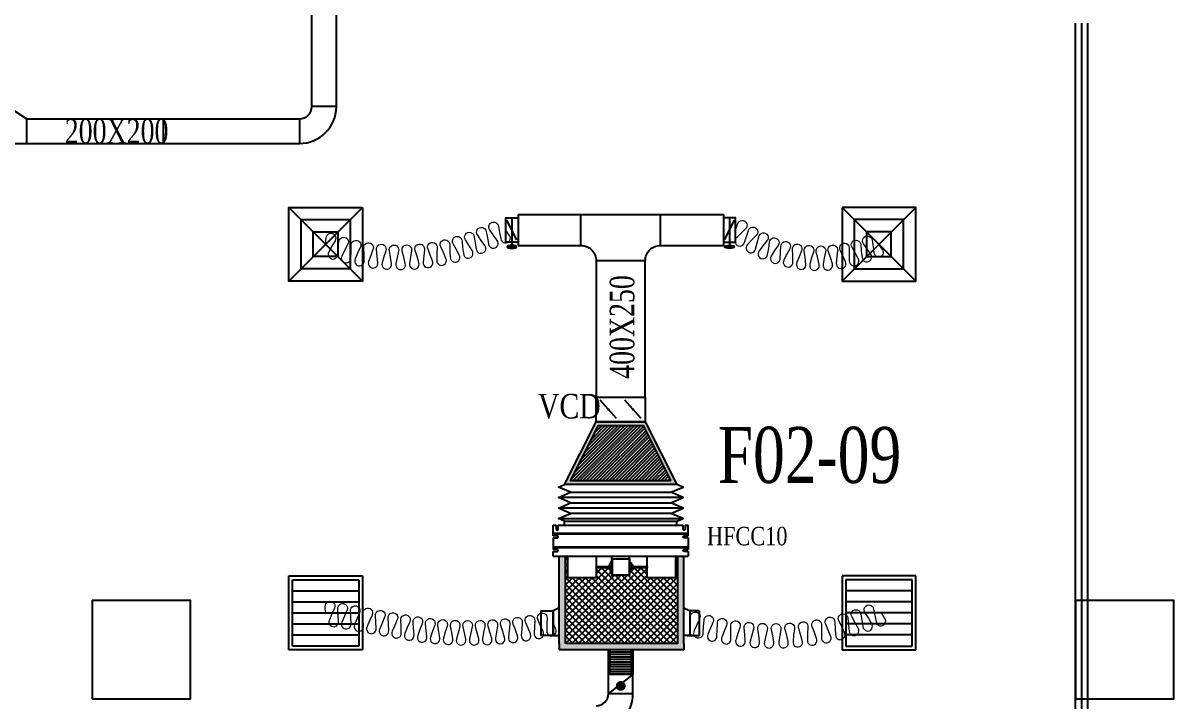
# Model space of a CAD drawing. Header units: metres. Extents: x 352651 to 1421851, y -87441 to -24441.
# Drawn here: x 472017 to 481378, y -65277 to -59760 of the extents above; entities that cross this region are included whole.
import ezdxf
from ezdxf.enums import TextEntityAlignment as Align

# ---------------------------------------------------------------- set-up
doc = ezdxf.new("R2010")
doc.units = ezdxf.units.M
doc.header["$LTSCALE"] = 300
doc.header["$MEASUREMENT"] = 0
for name, color, linetype in [('bat noi mem', 4, 'CONTINUOUS'), ('CUA', 8, 'CONTINUOUS'), ('CUAGIO', 2, 'CONTINUOUS'), ('KT', 1, 'CONTINUOUS'), ('thiet bi', 11, 'CONTINUOUS'), ('vach', 6, 'CONTINUOUS')]:
    doc.layers.add(name, color=color, linetype=linetype)
doc.layers.add('noi mem', color=5, linetype='BATTING', lineweight=0)
doc.styles.add('PHU', font='vntimeh.shx', dxfattribs={"width": 0.8})
doc.styles.add('ROMANS', font='romans.shx', dxfattribs={"width": 0.75, "bigfont": 'romancvn.shx'})
doc.linetypes.add('BATTING', pattern='A,0.0001,-0.1,[134,ltypeshp.shx,S=0.1,R=0,X=-0.1,Y=0],-0.2,[134,ltypeshp.shx,S=0.1,R=180,X=0.1,Y=0],-0.1', length=0.4001)

# ---------------------------------------------------------------- blocks, each defined once
blk = doc.blocks.new('SAD')
at = {"layer": 'CUAGIO', "color": 8}
for p, q in [((-300, -300), (300, 300)), ((300, -300), (-300, 300))]:
    blk.add_line(p, q, dxfattribs=at)
at = {"layer": 'CUAGIO'}
blk.add_lwpolyline([(300, -300), (300, 300), (-300, 300), (-300, -300)], close=True, dxfattribs=at)
at = {"layer": 'CUAGIO', "color": 8}
for points in [[(200, -200), (200, 200), (-200, 200), (-200, -200)], [(100, -100), (100, 100), (-100, 100), (-100, -100)]]:
    blk.add_lwpolyline(points, close=True, dxfattribs=at)
blk = doc.blocks.new('SAG')
at = {"layer": 'CUAGIO'}
for p, q in [((-300, 300), (-300, -300)), ((300, 300), (-300, 300)), ((300, -300), (300, 300)), ((-300, -300), (300, -300))]:
    blk.add_line(p, q, dxfattribs=at)
at = {"layer": 'CUAGIO', "color": 8}
for p, q in [((-270, 270), (-270, -270)), ((270, 270), (-270, 270)), ((-180, -270), (-180, 270)), ((-90, -270), (-90, 270)), ((0, -270), (0, 270)), ((90, -270), (90, 270)), ((180, -270), (180, 270)), ((270, -270), (270, 270)), ((-270, -270), (270, -270))]:
    blk.add_line(p, q, dxfattribs=at)
blk = doc.blocks.new('cot1')
at = {"layer": 'vach'}
blk.add_lwpolyline([(-400, -400), (400, -400), (400, 400), (-400, 400)], close=True, dxfattribs=at)
blk = doc.blocks.new('1-van gio D200')
at = {"layer": 'CUAGIO'}
h = blk.add_hatch(dxfattribs=at)
h.set_pattern_fill('ANSI31', color=256, scale=100, style=0)
edge = h.paths.add_edge_path()
edge.add_ellipse((486127, -58494), major_axis=(-38.1, 0), ratio=0.310482, start_angle=0, end_angle=360, ccw=False)
for p, q in [((486167, -58437.3), (486087.1, -58277.5)), ((486127, -58257.4), (486127, -58494))]:
    blk.add_line(p, q, dxfattribs=at)
at = {"layer": 'CUAGIO', "const_width": 3}
for points in [[(486127, -58457.4), (486177, -58457.4), (486177, -58257.4), (486077, -58257.4), (486077, -58457.4), (486127, -58457.4)], [(486167, -58437.3), (486087.1, -58277.5)], [(486127, -58257.4), (486127, -58494)]]:
    blk.add_lwpolyline(points, dxfattribs=at)
at = {"layer": 'CUAGIO'}
blk.add_lwpolyline([(486177, -58457.4), (486077, -58457.4), (486077, -58257.4), (486177, -58257.4)], close=True, dxfattribs=at)
at = {"layer": 'CUAGIO', "const_width": 5.35}
blk.add_lwpolyline([(486130.7, -58357.4, -1), (486123.3, -58357.4, -1)], format="xyb", close=True, dxfattribs=at)
at = {"layer": 'CUAGIO', "extrusion": (0, 0, -1)}
blk.add_ellipse((486127, -58494), major_axis=(-38.1, 0), ratio=0.310482, start_param=-1.570796, end_param=4.712389, dxfattribs=at)
blk = doc.blocks.new('bac noi mem')
at = {"layer": 'bat noi mem'}
for p, q in [((493886.7, -64673), (493866.7, -64693)), ((494046.7, -64673), (493886.7, -64673)), ((494046.7, -64673), (494066.7, -64693)), ((494066.7, -64693), (493866.7, -64693)), ((493866.7, -64693), (493886.7, -64713)), ((493886.7, -64713), (493866.7, -64733)), ((494066.7, -64733), (493866.7, -64733)), ((493866.7, -64733), (493886.7, -64753)), ((493886.7, -64753), (493866.7, -64773)), ((494066.7, -64773), (493866.7, -64773)), ((493866.7, -64773), (493886.7, -64793)), ((494046.7, -64713), (493886.7, -64713)), ((494046.7, -64753), (493886.7, -64753)), ((494066.7, -64693), (494046.7, -64713)), ((494046.7, -64713), (494066.7, -64733)), ((494066.7, -64733), (494046.7, -64753)), ((494046.7, -64753), (494066.7, -64773)), ((494066.7, -64773), (494046.7, -64793)), ((493886.7, -64793), (493866.7, -64813)), ((494066.7, -64813), (493866.7, -64813)), ((493866.7, -64813), (493886.7, -64833)), ((493886.7, -64833), (493866.7, -64853)), ((494066.7, -64853), (493866.7, -64853)), ((493866.7, -64853), (493886.7, -64873)), ((494046.7, -64793), (493886.7, -64793)), ((494046.7, -64833), (493886.7, -64833)), ((494046.7, -64873), (493886.7, -64873)), ((494046.7, -64793), (494066.7, -64813)), ((494066.7, -64813), (494046.7, -64833)), ((494046.7, -64833), (494066.7, -64853)), ((494066.7, -64853), (494046.7, -64873))]:
    blk.add_line(p, q, dxfattribs=at)

msp = doc.modelspace()

# ---------------------------------------------------------------- hatches: boundary and pattern name
at = {"layer": 'CUAGIO'}
h = msp.add_hatch(dxfattribs=at)
h.set_pattern_fill('DOTS', color=256, scale=150, style=0)
h.set_pattern_definition([(0, (-359809.966, -88671.705), (4.6875, 9.375), [0, -9.375])])
h.paths.add_polyline_path([(477286.7, -63484.1), (476470.1, -63484.1), (476696.9, -63034.1), (477059.9, -63034.1)], flags=16)
h.paths.add_polyline_path([(477335.4, -63514.1), (476421.4, -63514.1), (476678.4, -63004.1), (477078.4, -63004.1)])
h = msp.add_hatch(dxfattribs=at)
h.set_pattern_fill('ANSI31', color=256, scale=150, style=0)
h.set_pattern_definition([(45, (-178200, 0), (-13.25825215, 13.25825215), [])])
h.paths.add_polyline_path([(477286.7, -63484.1), (476470.1, -63484.1), (476696.9, -63034.1), (477059.9, -63034.1)])
h = msp.add_hatch(dxfattribs=at)
h.set_pattern_fill('DOTS', color=2, scale=200, style=0)
h.set_pattern_definition([(0, (-96226.6, -7267.072), (6.25, 12.5), [0, -12.5])])
h.paths.add_polyline_path([(477342.4, -64809.6), (476428.8, -64809.6), (476428.8, -64099.6), (476378.8, -64099.6), (476378.8, -64809.6), (476378.8, -64859.6), (477392.4, -64859.6), (477392.4, -64809.6), (477392.4, -64099.6), (477342.4, -64099.6)])
at = {"layer": 'CUAGIO', "ltscale": 1.5}
h = msp.add_hatch(dxfattribs=at)
h.set_pattern_fill('ANSI37', color=9, scale=300, angle=180, style=0)
h.set_pattern_definition([(225, (-7600, 1e-09), (26.5165043, -26.5165043), []), (315, (-7600, 1e-09), (26.5165043, 26.5165043), [])])
h.paths.add_polyline_path([(476946.5, -64250.1), (476810.3, -64250.1, -1), (476803.9, -64248), (476803.9, -64223.1), (476794, -64223.1), (476794, -64207.3), (476783.4, -64207.3), (476783.4, -64191.6), (476678.2, -64191.6), (476678.2, -64274.6), (476447.9, -64274.6), (476447.9, -64099.6), (476428.8, -64099.6), (476428.8, -64809.6), (477342.4, -64809.6), (477342.4, -64099.6), (477323.3, -64099.6), (477323.3, -64274.6), (477093.1, -64274.6), (477093.1, -64191.6), (476973.4, -64191.6), (476973.4, -64207.3), (476962.9, -64207.3), (476962.9, -64223.1), (476953, -64223.1), (476953, -64248, -0.999996)])

# ---------------------------------------------------------------- linework, layer by layer
at = {"layer": 'bat noi mem'}
for p, q in [((477335.4, -63514.1), (476421.4, -63514.1)), ((477385.4, -63621.2), (476371.4, -63621.2)), ((476471.4, -63578.4), (477285.4, -63578.4)), ((477385.4, -63706.9), (476371.4, -63706.9)), ((476471.4, -63664.1), (477285.4, -63664.1)), ((476371.4, -63792.6), (477385.4, -63792.6)), ((477285.4, -63749.8), (476471.4, -63749.8))]:
    msp.add_line(p, q, dxfattribs=at)
for points in [[(476421.4, -63814.1), (476371.4, -63792.6), (476471.4, -63749.8), (476371.4, -63706.9), (476471.4, -63664.1), (476371.4, -63621.2), (476471.4, -63578.4), (476371.4, -63535.5), (476421.4, -63514.1)], [(477335.4, -63814.1), (477385.4, -63792.6), (477285.4, -63749.8), (477385.4, -63706.9), (477285.4, -63664.1), (477385.4, -63621.2), (477285.4, -63578.4), (477385.4, -63535.5), (477335.4, -63514.1)]]:
    msp.add_lwpolyline(points, dxfattribs=at)
at = {"layer": 'CUA', "linetype": 'Continuous'}
for p, q in [((480578.4, -72459.6), (480578.4, -59759.6)), ((480628.4, -72459.6), (480628.4, -59759.6)), ((480678.4, -72459.6), (480678.4, -59759.6))]:
    msp.add_line(p, q, dxfattribs=at)
at = {"layer": 'CUAGIO'}
for p, q in [((474366.1, -60439.6), (474366.1, -58760.2)), ((474566.1, -60439.6), (474566.1, -58760.2)), ((472046.1, -60539.6), (471846.1, -60405.7)), ((474566.1, -60439.6), (474366.1, -60439.6)), ((472046.1, -60539.6), (474266.1, -60539.6)), ((472046.1, -60539.6), (472046.1, -60739.6)), ((473156.1, -60539.6), (473156.1, -60739.6)), ((474266.1, -60539.6), (474266.1, -60739.6)), ((471846.1, -60739.6), (474266.1, -60739.6)), ((476043.4, -61319.1), (476043.4, -61569.1)), ((477713.4, -61319.1), (477713.4, -61569.1)), ((476845.4, -62978.4), (476711.5, -62829.8)), ((477045.4, -62978.4), (476911.5, -62829.8)), ((476378.8, -64809.6), (476378.8, -64099.6)), ((476428.8, -64099.6), (476428.8, -64099.6)), ((476428.8, -64809.6), (476428.8, -64099.6)), ((477342.4, -64099.6), (477342.4, -64099.6)), ((477342.4, -64809.6), (477342.4, -64099.6)), ((477392.4, -64809.6), (477392.4, -64099.6)), ((476229.1, -64544.3), (476229.1, -64744.3)), ((476328.8, -64544.3), (476328.8, -64744.3)), ((476328.8, -64744.3), (476328.8, -64544.3)), ((476328.8, -64744.3), (476328.8, -64544.3)), ((477442.4, -64744.3), (477442.4, -64544.3)), ((477517.7, -64544.3), (477442.4, -64544.3)), ((477517.7, -64544.3), (477517.7, -64744.3)), ((476328.8, -64744.3), (476229.1, -64744.3)), ((477418, -64744.3), (477517.7, -64744.3)), ((477392.4, -64859.6), (476378.8, -64859.6)), ((476978.4, -65216.4), (476978.4, -64859.6)), ((476978.4, -64859.6), (476978.4, -65059.6)), ((476978.4, -65059.6), (476778.4, -65059.6)), ((476778.7, -65059.6), (476978.7, -65059.6)), ((476978.7, -65059.6), (476778.7, -65216.4)), ((476778.4, -65216.4), (476978.4, -65216.4))]:
    msp.add_line(p, q, dxfattribs=at)
at = {"layer": 'CUAGIO', "ltscale": 1.5}
for p, q in [((476553.4, -61569.1), (476553.4, -61319.1)), ((476553.4, -61569.1), (476553.4, -61319.1)), ((476553.4, -61319.1), (477203.4, -61319.1)), ((477203.4, -61569.1), (477203.4, -61319.1)), ((477078.4, -61694.1), (476678.4, -61694.1)), ((476778.7, -65216.4), (476778.7, -64859.6))]:
    msp.add_line(p, q, dxfattribs=at)
at = {"layer": 'CUAGIO', "color": 2}
for p, q in [((476378.8, -64809.6), (476378.8, -64859.6)), ((477342.4, -64809.6), (476428.8, -64809.6)), ((477392.4, -64809.6), (477392.4, -64859.6))]:
    msp.add_line(p, q, dxfattribs=at)
for points in [[(476043.4, -61319.1), (476553.4, -61319.1)], [(477203.4, -61319.1), (477713.4, -61319.1)]]:
    msp.add_lwpolyline(points, dxfattribs=at)
msp.add_lwpolyline([(476043.4, -61569.1), (476553.4, -61569.1, -0.414214), (476678.4, -61694.1), (476678.4, -62804.1), (477078.4, -62804.1), (477078.4, -61694.1, -0.414214), (477203.4, -61569.1), (477713.4, -61569.1)], format="xyb", dxfattribs=at)
at = {"layer": 'CUAGIO'}
for points in [[(476678.4, -62804.1), (477078.4, -62804.1), (477078.4, -63004.1), (476678.4, -63004.1)], [(477335.4, -63514.1), (476421.4, -63514.1), (476678.4, -63004.1), (477078.4, -63004.1)], [(477286.7, -63484.1), (476470.1, -63484.1), (476696.9, -63034.1), (477059.9, -63034.1)]]:
    msp.add_lwpolyline(points, close=True, dxfattribs=at)
for points, const_width in [([(476773.4, -62904.1, 1), (476783.4, -62904.1, 1)], 10), ([(476973.4, -62904.1, 1), (476983.4, -62904.1, 1)], 10), ([(476898.7, -65154, -1), (476858.7, -65154, -1)], 40)]:
    msp.add_lwpolyline(points, format="xyb", close=True, dxfattribs=dict(at, const_width=const_width))
for points in [[(476229.1, -64544.3), (476328.8, -64544.3)], [(476378.8, -64519), (476328.8, -64544.3)], [(477392.4, -64519), (477442.4, -64544.3)], [(476328.8, -64744.3), (476378.8, -64744.3)], [(477442.4, -64744.3), (477392.4, -64744.3)], [(477466.9, -64744.3), (477416.9, -64744.3)]]:
    msp.add_lwpolyline(points, dxfattribs=at)
for centre, radius, start in [((474266.1, -60439.6), 100, 270), ((474266.1, -60439.6), 300, 270), ((476678.4, -65216.4), 100, 270), ((476678.4, -65216.4), 299.7, 311.38508)]:
    msp.add_arc(centre, radius, start, 0, dxfattribs=at)
at = {"layer": 'noi mem', "ltscale": 1.5}
for points in [[(474478.4, -61559.6), (474483.4, -61508.7, -1.333333), (474555, -61531.2), (474530, -61575.8), (474505, -61620.4, 1.333333), (474576.6, -61642.8), (474581.6, -61592), (474585.4, -61541.2, -1.333333), (474657.4, -61562.2), (474633.5, -61607.1), (474610.8, -61653.1, 1.333333), (474683.5, -61671.8), (474685.8, -61620.5), (474686.4, -61569.7, -1.333333), (474759.6, -61586), (474738.6, -61632.3), (474718.9, -61679.7, 1.333333), (474792.6, -61693.6), (474791.7, -61642.3), (474789, -61591.5, -1.333333), (474863.1, -61603.1), (474845.1, -61650.7), (474828.5, -61699.2, 1.333333), (474903, -61708.4), (474898.7, -61657.3), (474892.8, -61606.7, -1.333333), (474967.5, -61613.5), (474952.6, -61662.1), (474939.2, -61711.6, 1.333333), (475014.1, -61716), (475006.5, -61665.3), (474997.3, -61615.2, -1.333333), (475072.3, -61617.1), (475060.5, -61666.6), (475050.4, -61716.9, 1.333333), (475125.4, -61716.4), (475114.6, -61666.3), (475102.2, -61616.9, -1.333333), (475177.1, -61614), (475168.6, -61664.2), (475161.7, -61715, 1.333333), (475236.5, -61709.7), (475222.5, -61660.4), (475207, -61611.9, -1.333333), (475281.6, -61604.2), (475276.3, -61654.8), (475272.7, -61706, 1.333333), (475347, -61695.8), (475329.8, -61647.5), (475311.2, -61600.1, -1.333333), (475385.1, -61587.6), (475383.1, -61638.5), (475382.8, -61689.8, 1.333333), (475456.3, -61674.9), (475436.1, -61627.7), (475414.5, -61581.7, -1.333333), (475487.4, -61564.4), (475488.7, -61615.3), (475491.7, -61666.5, 1.333333), (475564.1, -61646.9), (475540.9, -61601.2), (475516.3, -61556.6, -1.333333), (475588, -61534.7), (475592.6, -61585.4), (475598.9, -61636.3, 1.333333), (475669.9, -61612), (475643.7, -61567.9), (475616.3, -61525, -1.333333), (475686.5, -61498.5), (475694.3, -61548.8), (475703.8, -61599.2, 1.333333), (475773.1, -61570.5), (475744.2, -61528.2), (475715.1, -61486.2, -1.333333), (475784.2, -61457), (475794, -61507.1), (475803.8, -61557.3, 1.333333), (475872.9, -61528.1), (475843.8, -61486.1), (475814.7, -61444.1, -1.333333), (475883.8, -61415), (475893.6, -61465.1), (475903.4, -61515.2, 1.333333), (475972.5, -61486.1), (475943.4, -61444.1)], [(477813.4, -61444.1), (477829.5, -61395.3, -1.333333), (477893.4, -61434.6), (477857.1, -61471), (477820.8, -61507.3, 1.333333), (477884.7, -61546.6), (477900.8, -61497.8), (477916.7, -61449.1, -1.333333), (477980.7, -61488.2), (477944.6, -61524.6), (477909.7, -61562.7, 1.333333), (477975.2, -61599.3), (477989.4, -61549.6), (478000.9, -61499.9, -1.333333), (478068.1, -61533.3), (478035.3, -61572.5), (478004.2, -61613.8, 1.333333), (478072.9, -61644), (478082.3, -61593.2), (478089, -61542.5, -1.333333), (478159, -61569.3), (478130.2, -61611.5), (478103.2, -61655.6, 1.333333), (478174.4, -61679), (478178.9, -61627.5), (478180.7, -61576.5, -1.333333), (478253, -61596.5), (478228.4, -61641.2), (478205.7, -61687.7, 1.333333), (478278.9, -61704.2), (478278.4, -61652.5), (478275.3, -61601.5, -1.333333), (478349.2, -61614.5), (478328.9, -61661.4), (478310.9, -61709.8, 1.333333), (478385.3, -61719.2), (478379.8, -61667.8), (478371.9, -61617.4, -1.333333), (478446.7, -61623.2), (478431, -61671.8), (478417.7, -61721.7, 1.333333), (478492.6, -61724), (478482.3, -61673.3), (478469.5, -61623.9, -1.333333), (478544.5, -61622.5), (478533.6, -61672.4), (478525.1, -61723.4, 1.333333), (478599.9, -61718.4), (478584.8, -61669), (478567.3, -61621, -1.333333), (478641.8, -61612.4), (478635.7, -61663.1), (478632.2, -61714.7, 1.333333), (478706.2, -61702.6), (478686.4, -61654.8), (478664.4, -61608.7, -1.333333), (478737.7, -61593.1), (478736.5, -61644.1), (478737.9, -61695.8, 1.333333), (478810.4, -61676.6), (478786.1, -61631), (478759.8, -61587.2, -1.333333), (478831.4, -61564.6), (478835, -61615.5), (478841.4, -61666.8, 1.333333), (478911.7, -61640.8), (478883.2, -61597.7), (478853.6, -61555.7, -1.333333), (478923.2, -61527.8), (478930.8, -61578.6), (478938.4, -61629.5, 1.333333), (479008, -61601.6), (478978.4, -61559.6)], [(474478.4, -64559.6), (474476, -64508.3, -1.333333), (474549.8, -64521.7), (474529.5, -64568.8), (474509.3, -64616, 1.333333), (474583.1, -64629.3), (474580.6, -64578.1), (474578.2, -64526.8, -1.333333), (474652, -64540.2), (474631.7, -64587.4), (474611.5, -64634.5, 1.333333), (474685.3, -64647.9), (474682.8, -64596.6), (474680.4, -64545.4, -1.333333), (474754.2, -64558.7), (474733.9, -64605.9), (474713.7, -64653, 1.333333), (474787.5, -64666.4), (474785, -64615.1), (474782.6, -64563.9, -1.333333), (474856.4, -64577.3), (474836.1, -64624.4), (474815.9, -64671.5, 1.333333), (474889.7, -64684.9), (474887.2, -64633.7), (474884.8, -64582.4, -1.333333), (474958.6, -64595.8), (474938.3, -64642.9), (474918.1, -64690.1, 1.333333), (474991.8, -64703.4), (474989.4, -64652.2), (474987, -64600.9, -1.333333), (475060.8, -64614.3), (475040.5, -64661.4), (475020.3, -64708.6, 1.333333), (475094, -64722), (475091.6, -64670.7), (475089.1, -64619.5, -1.333333), (475162.9, -64632.7), (475142.7, -64679.9), (475123.3, -64727.5, 1.333333), (475197.3, -64739.5), (475194, -64688.2), (475189.7, -64637.2, -1.333333), (475264, -64648), (475245.4, -64695.7), (475227.6, -64743.9, 1.333333), (475302, -64753.4), (475296.9, -64702.2), (475290.9, -64651.4, -1.333333), (475365.4, -64659.6), (475348.5, -64707.9), (475332.4, -64756.8, 1.333333), (475407.1, -64763.6), (475400.2, -64712.7), (475392.4, -64662.1, -1.333333), (475467.2, -64667.6), (475452, -64716.5), (475437.7, -64765.9, 1.333333), (475512.6, -64770.1), (475503.9, -64719.4), (475494.3, -64669.1, -1.333333), (475569.2, -64672), (475555.8, -64721.4), (475543.2, -64771.3, 1.333333), (475618.1, -64772.9), (475607.7, -64722.5), (475596.3, -64672.6, -1.333333), (475671.3, -64672.9), (475659.6, -64722.7), (475648.8, -64773, 1.333333), (475723.8, -64772), (475711.5, -64722), (475698.4, -64672.5, -1.333333), (475773.4, -64670.2), (475763.4, -64720.4), (475754.4, -64771, 1.333333), (475829.3, -64767.3), (475815.3, -64717.8), (475800.5, -64668.8, -1.333333), (475875.3, -64663.9), (475867.1, -64714.4), (475859.8, -64765.3, 1.333333), (475934.6, -64759), (475918.9, -64710), (475902.3, -64661.6, -1.333333), (475976.9, -64654), (475970.5, -64704.8), (475965, -64755.9, 1.333333), (476039.5, -64747), (476022.1, -64698.6), (476003.9, -64650.7, -1.333333), (476078.2, -64640.5), (476073.5, -64691.5), (476069.9, -64742.8, 1.333333), (476144, -64731.3), (476124.9, -64683.5), (476105, -64636.3, -1.333333), (476178.9, -64623.5), (476176, -64674.6), (476174.1, -64726, 1.333333), (476247.8, -64711.9), (476227, -64664.9), (476205.8, -64618.1, -1.333333), (476279.3, -64603.3), (476277.9, -64654.6), (476276.5, -64705.9, 1.333333), (476350, -64691), (476328.8, -64644.3)], [(477442.4, -64644.3), (477445.7, -64593.5, -1.333333), (477518.5, -64611.6), (477497.6, -64658), (477476.7, -64704.3, 1.333333), (477549.5, -64722.4), (477552.8, -64671.7), (477556, -64621, -1.333333), (477628.8, -64639), (477608, -64685.4), (477587.8, -64732.2, 1.333333), (477660.9, -64749.1), (477663.4, -64698.2), (477664.4, -64647.5, -1.333333), (477737.9, -64662.5), (477719.1, -64709.5), (477701.5, -64757.3, 1.333333), (477775.3, -64770.3), (477775.1, -64719.3), (477773.4, -64668.7, -1.333333), (477847.6, -64679.7), (477831.3, -64727.6), (477816.3, -64776.4, 1.333333), (477890.7, -64785.4), (477887.8, -64734.5), (477883.4, -64684, -1.333333), (477958.1, -64691.1), (477944.4, -64739.8), (477931.9, -64789.3, 1.333333), (478006.8, -64794.3), (478001.1, -64743.6), (477994.1, -64693.5, -1.333333), (478069, -64696.6), (478057.9, -64746), (478048.1, -64796, 1.333333), (478123.1, -64797.1), (478114.7, -64746.8), (478105.1, -64697.1, -1.333333), (478180.1, -64696.2), (478171.6, -64746.1), (478164.5, -64796.6, 1.333333), (478239.4, -64793.7), (478228.4, -64743.9), (478216.1, -64694.8, -1.333333), (478290.9, -64689.9), (478285.1, -64740.2), (478280.7, -64791, 1.333333), (478355.4, -64784.1), (478341.8, -64735), (478326.9, -64686.6, -1.333333), (478401.3, -64677.7), (478398.2, -64728.3), (478396.5, -64779.2, 1.333333), (478470.7, -64768.4), (478454.5, -64720.1), (478437, -64672.5, -1.333333), (478510.9, -64659.7), (478510.5, -64710.4), (478511.5, -64761.3, 1.333333), (478585, -64746.6), (478566.2, -64699.2), (478546.3, -64652.6, -1.333333), (478619.4, -64635.9), (478621.7, -64686.5), (478625.3, -64737.4, 1.333333), (478698, -64718.7), (478676.7, -64672.4), (478654.4, -64627, -1.333333), (478726.5, -64606.4), (478731.4, -64656.8), (478737.8, -64707.4, 1.333333), (478809.3, -64684.9), (478785.7, -64639.8), (478760.9, -64595.6, -1.333333), (478831.8, -64571.2), (478839.4, -64621.3), (478848.5, -64671.5, 1.333333), (478918.7, -64645.2), (478892.7, -64601.4), (478865.9, -64558.2, -1.333333), (478935.6, -64530.7), (478945.6, -64580.5), (478955.5, -64630.3, 1.333333), (479025.3, -64602.7), (478998.4, -64559.6)]]:
    msp.add_lwpolyline(points, format="xyb", dxfattribs=at)
at = {"layer": 'thiet bi'}
for p, q in [((476421.4, -63845.6), (476421.4, -63814.1)), ((476421.4, -63814.1), (477335.4, -63814.1)), ((477335.4, -63845.6), (477335.4, -63814.1)), ((476329.4, -63933.1), (476329.4, -63845.6)), ((476329.4, -63845.6), (476353.4, -63845.6)), ((476329.4, -63911.6), (477427.4, -63911.6)), ((476329.4, -63916.6), (477427.4, -63916.6)), ((476369.4, -63845.6), (477387.4, -63845.6)), ((477403.4, -63845.6), (477427.4, -63845.6)), ((477427.4, -63933.1), (477427.4, -63845.6)), ((476329.4, -64022.6), (477427.4, -64022.6)), ((476329.4, -64027.6), (477427.4, -64027.6)), ((476329.4, -64099.6), (476329.4, -64060.1)), ((476329.4, -64099.6), (477427.4, -64099.6)), ((476807.1, -64121.7), (476807.1, -64099.6)), ((476810.3, -64124), (476810.3, -64250.1)), ((476946.5, -64124), (476946.5, -64250.1)), ((476949.8, -64121.7), (476949.8, -64099.6)), ((477427.4, -64060.1), (477427.4, -64099.6)), ((476678.2, -64182.5), (476783.4, -64182.5)), ((476678.2, -64191.6), (476783.4, -64191.6)), ((476783.4, -64166.9), (476783.4, -64207.3)), ((476794, -64166.9), (476783.4, -64166.9)), ((476794, -64207.3), (476783.4, -64207.3)), ((476794, -64151.1), (476794, -64223.1)), ((476803.9, -64151.1), (476794, -64151.1)), ((476953, -64151.1), (476962.9, -64151.1)), ((476962.9, -64151.1), (476962.9, -64223.1)), ((476962.9, -64166.9), (476973.4, -64166.9)), ((476962.9, -64207.3), (476973.4, -64207.3)), ((476973.4, -64166.9), (476973.4, -64207.3)), ((476973.4, -64182.5), (477093.1, -64182.5)), ((476973.4, -64191.6), (477093.1, -64191.6)), ((477093.1, -64182.5), (477093.1, -64191.6)), ((476803.9, -64223.1), (476794, -64223.1)), ((476953, -64223.1), (476962.9, -64223.1))]:
    msp.add_line(p, q, dxfattribs=at)
for points in [[(476329.4, -63949.1), (476361.4, -63949.1, 1), (476361.4, -63933.1), (476329.4, -63933.1)], [(476353.4, -63845.6), (476353.4, -63877.6, 1), (476369.4, -63877.6), (476369.4, -63845.6)], [(477403.4, -63845.6), (477403.4, -63877.6, -1), (477387.4, -63877.6), (477387.4, -63845.6)], [(477427.4, -63949.1), (477395.4, -63949.1, -1), (477395.4, -63933.1), (477427.4, -63933.1)], [(476329.4, -64060.1), (476361.4, -64060.1, 1), (476361.4, -64044.1), (476329.4, -64044.1)], [(477427.4, -64060.1), (477395.4, -64060.1, -1), (477395.4, -64044.1), (477427.4, -64044.1)]]:
    msp.add_lwpolyline(points, format="xyb", dxfattribs=at)
for points in [[(476329.4, -63949.1), (476329.4, -64044.1)], [(477427.4, -63949.1), (477427.4, -64044.1)]]:
    msp.add_lwpolyline(points, dxfattribs=at)
for points in [[(476678.2, -64274.6), (476447.9, -64274.6), (476447.9, -64099.6), (476678.2, -64099.6)], [(476803.9, -64250.1), (476953, -64250.1), (476953, -64124), (476803.9, -64124)], [(477323.3, -64274.6), (477093.1, -64274.6), (477093.1, -64099.6), (477323.3, -64099.6)]]:
    msp.add_lwpolyline(points, close=True, dxfattribs=at)
for centre, start, end in [((476807.1, -64125.1), 18.04953, 161.95047), ((476949.8, -64125.1), 18.04953, 161.95047), ((476807.1, -64249.1), 198.04953, 341.95047), ((476949.8, -64249.1), 198.04953, 341.95047)]:
    msp.add_arc(centre, 3.41, start, end, dxfattribs=at)

# ---------------------------------------------------------------- block references
at = {"layer": 'CUAGIO', "xscale": -1}
for name, p, rotation in [('SAD', (474478.4, -61559.6), 180), ('SAG', (474478.4, -64559.6), 270)]:
    msp.add_blockref(name, p, dxfattribs=dict(at, rotation=rotation))
at = {"layer": 'CUAGIO'}
for name, p, rotation in [('SAD', (478978.4, -61559.6), 180), ('SAG', (478978.4, -64559.6), 90)]:
    msp.add_blockref(name, p, dxfattribs=dict(at, rotation=rotation))
for name, p in [('1-van gio D200', (-10133.6, -3086.7)), ('bac noi mem', (-17088.3, -186.8))]:
    msp.add_blockref(name, p, dxfattribs=at)
at = {"layer": 'CUAGIO', "xscale": -1}
msp.add_blockref('1-van gio D200', (963890.4, -3086.7), dxfattribs=at)
at = {"layer": 'vach'}
for p in [(472978.4, -64859.6), (480978.4, -64859.6)]:
    msp.add_blockref('cot1', p, dxfattribs=at)

# ---------------------------------------------------------------- texts
at = {"layer": 'CUAGIO', "color": 2, "style": 'PHU', "width": 0.75}
msp.add_text('200x200', height=200, dxfattribs=at).set_placement((472778.4, -60739.6), align=Align.CENTER)
msp.add_text('400x250', height=200, rotation=90, dxfattribs=at).set_placement((476989.1, -62233.4), align=Align.CENTER)
at = {"layer": 'CUAGIO', "color": 2, "insert": (476205.7, -62777.5), "char_height": 200, "width": 439.881, "attachment_point": 1, "style": 'PHU'}
msp.add_mtext('VCD', dxfattribs=at)
at = {"layer": 'KT', "ltscale": 1.5, "insert": (477667.3, -63046.5), "char_height": 456.096, "width": 2517.297, "attachment_point": 1, "style": 'ROMANS'}
msp.add_mtext('{\\fTimes New Roman|b0|i0|c0|p18;F02-09}', dxfattribs=at)
at = {"layer": 'thiet bi', "insert": (477580, -63860), "char_height": 150, "width": 679.92, "attachment_point": 1, "style": 'PHU'}
msp.add_mtext('hfcc10', dxfattribs=at)

doc.saveas('drawing.dxf')
